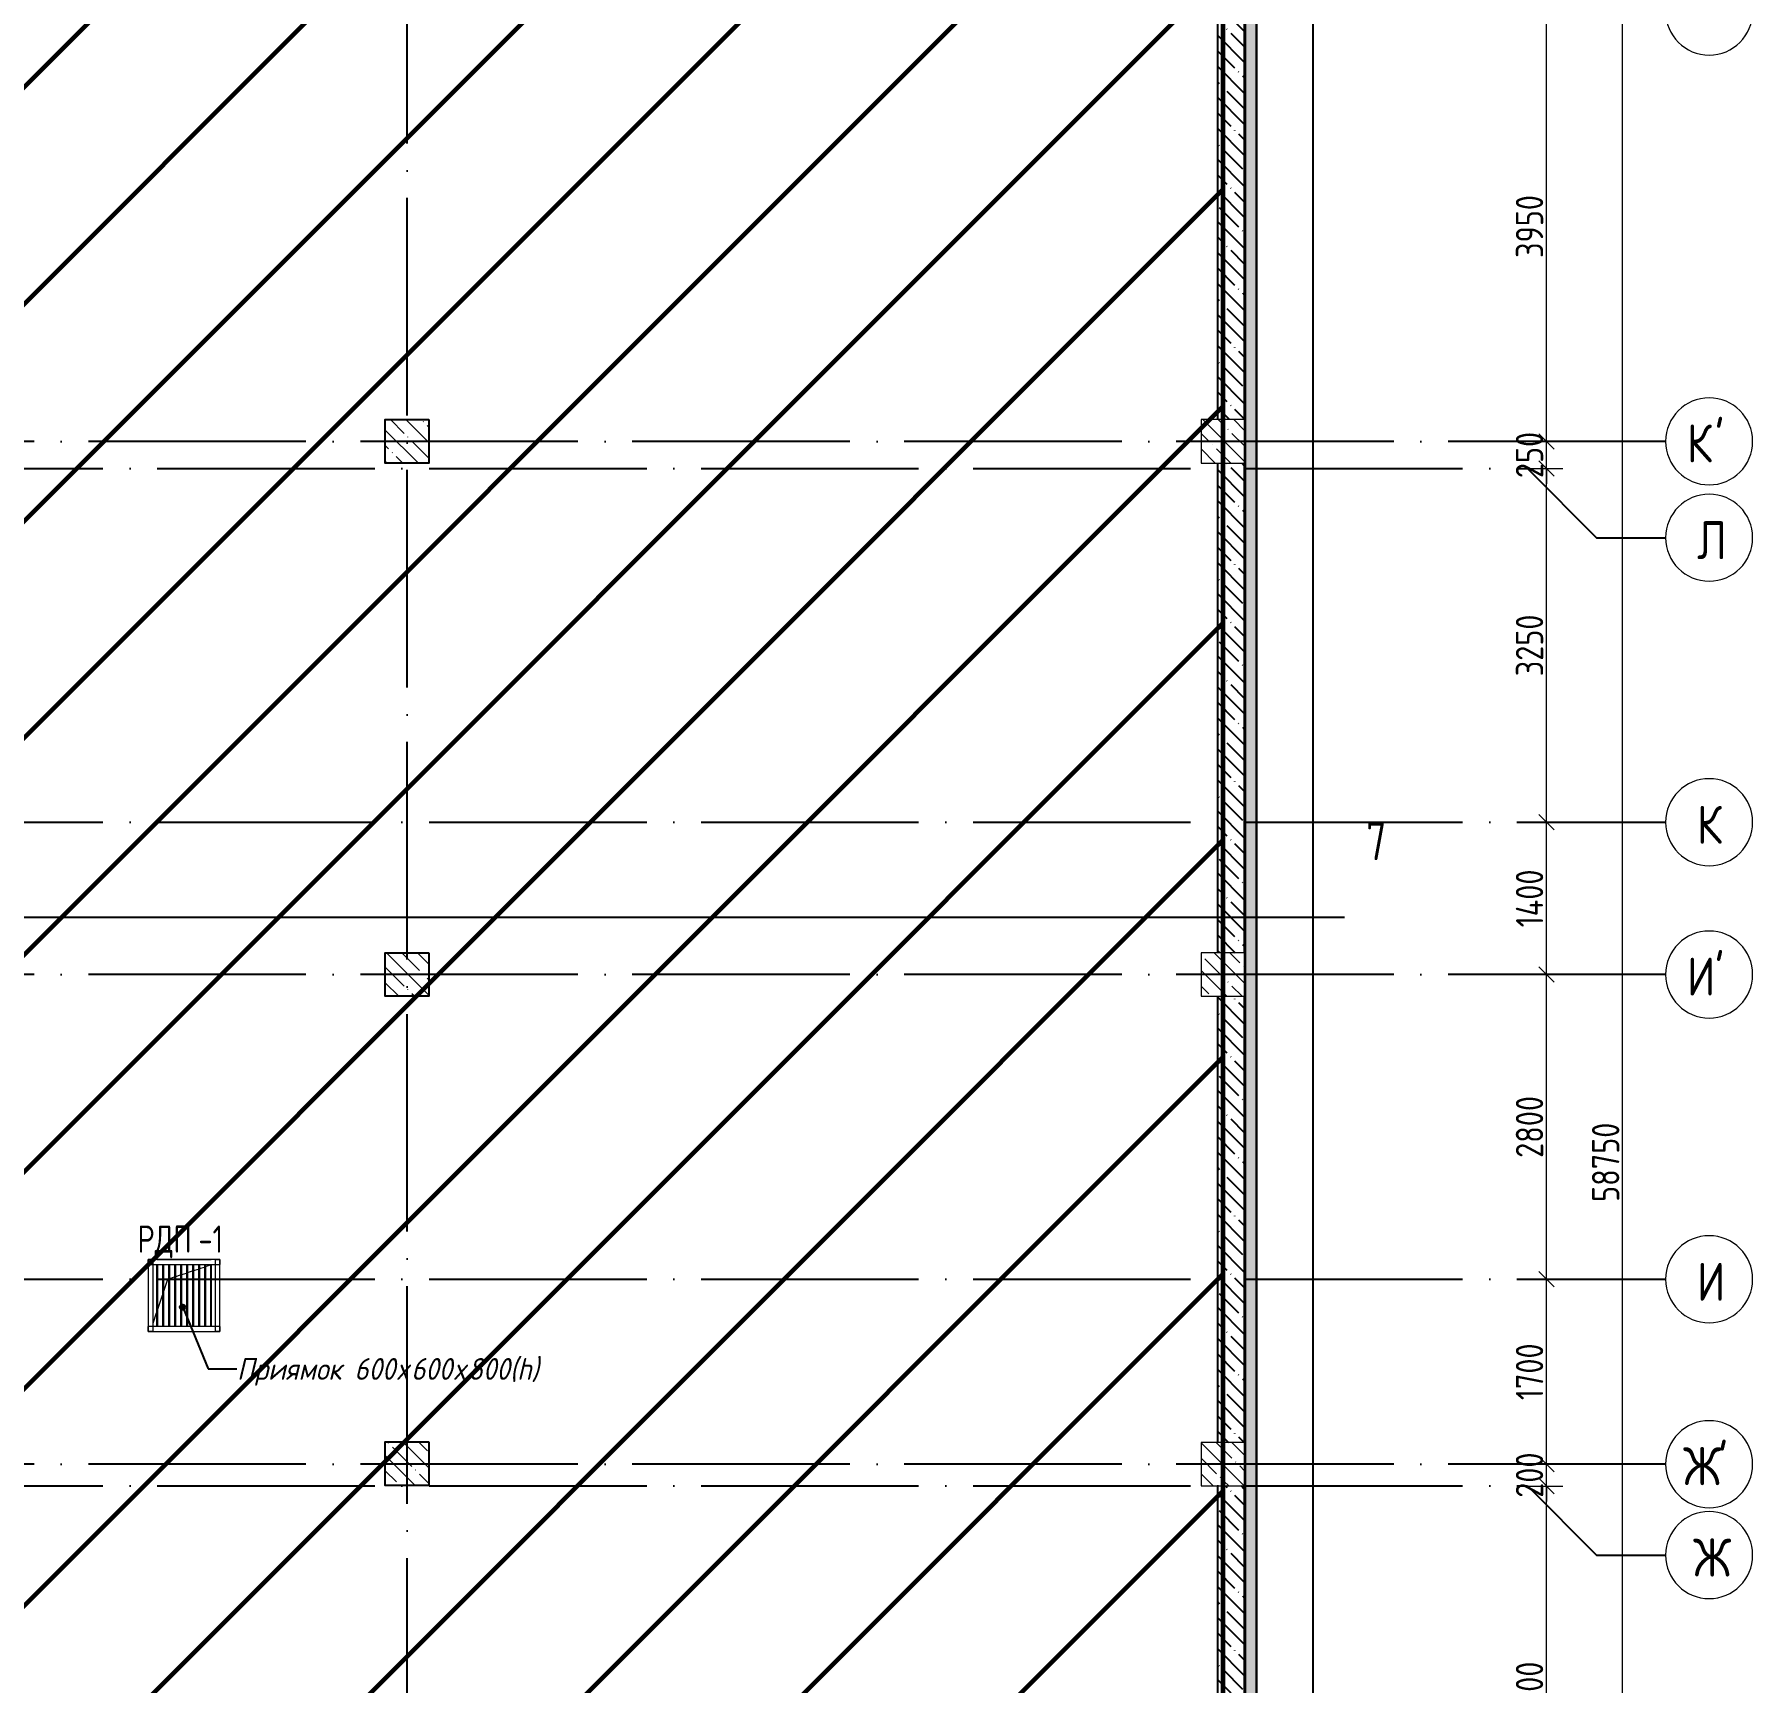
# Model space of a CAD drawing. Header units: millimetres. Extents: x -68946 to 288321, y -402657 to 324925.
# Drawn here: x 154579 to 170394, y 141816 to 156962 of the extents above; entities that cross this region are included whole.
import ezdxf

# ---------------------------------------------------------------- set-up
doc = ezdxf.new("R2010")
doc.units = ezdxf.units.MM
doc.linetypes.add('ADSK_Линия сетки', pattern=[2500, 2000, -250, 0, -250])
doc.layers.get('Defpoints').update_dxf_attribs({"color": 250})
for name, color, linetype, lineweight in [('3.4) ПТ-5         4 вып', 150, 'Continuous', 60), ('A-ANNO-DIMS', 250, 'Continuous', 9), ('A-AREA-BNDY', 7, 'Continuous', 5), ('A-DETL-1', 250, 'Continuous', 53), ('A-GENM', 7, 'Continuous', 9), ('A-GENM-IDEN', 250, 'Continuous', 9), ('A-WALL', 250, 'Continuous', 9), ('A-WALL-1', 250, 'Continuous', 50), ('A-WALL-2', 250, 'Continuous', 5), ('G-ANNO-SYMB-3', 250, 'Continuous', 9), ('G-ANNO-TEXT', 250, 'Continuous', 9), ('I-WALL-1', 250, 'Continuous', 5), ('S-COLS-1', 250, 'Continuous', 5), ('S-COLS-2', 250, 'Continuous', 5), ('S-FNDN', 7, 'Continuous', 9), ('Оси', 250, 'Continuous', 9), ('Оси-1', 250, 'ADSK_Линия сетки', 9)]:
    doc.layers.add(name, color=color, linetype=linetype, lineweight=lineweight)
doc.styles.add('GOST Common', font='', dxfattribs={"width": 0.9, "height": 350})
doc.styles.add('GOST Common_1', font='', dxfattribs={"width": 0.9, "height": 250})
doc.styles.add('GOST Common_2', font='', dxfattribs={"width": 0.8, "height": 350})
doc.styles.add('ISOCPEUR_I', font='isocpeui.ttf', dxfattribs={"width": 0.9, "height": 12.5})
doc.styles.add('А3', font='ГОСТ тип А.ttf')
doc.styles.get('GOST Common').set_extended_font_data('GOST Common')
doc.styles.get('GOST Common_1').set_extended_font_data('GOST Common')
doc.styles.get('GOST Common_2').set_extended_font_data('GOST Common')
doc.dimstyles.new('ADSK_Основной_2_5_мм', dxfattribs={"dimscale": 304.8, "dimtxt": 0.824897, "dimasz": 0.463911, "dimexe": 0.492126, "dimexo": 0.001615, "dimgap": 0.098425, "dimtad": 1, "dimdec": 0, "dimlfac": 304.8, "dimdsep": 46, "dimtxsty": 'GOST Common_1', "dimblk1": 'OBLIQUE', "dimblk2": 'OBLIQUE', "dimsah": 1, "dimcen": 0.09, "dimdle": 0.492126, "dimazin": 0, "dimtfac": 1, "dimtdec": 4, "dimtix": 1, "dimtmove": 0, "dimatfit": 3, "dimfxl": 1, "dimtvp": 1, "dimtolj": 1, "dimtzin": 0, "dimlwd": 9, "dimlwe": 9, "dimarcsym": 2})
pattern_1 = [(135, (12755.58, 117197.27), (-142.5612, -142.5612), []), (135, (12898.14, 117197.27), (-142.5612, -142.5612), [252.016, -50.403, 3.353, -47.05])]

# ---------------------------------------------------------------- blocks, each defined once
blk = doc.blocks.new('BSC_Колонна _Прямоугольная - 400x400-V19-АР1_Маркировочный план подвала_ Блок 2_ 3')
at = {"layer": 'S-COLS-1'}
h = blk.add_hatch(dxfattribs=at)
h.set_pattern_fill('FP_29', color=256, style=0, pattern_type=2)
h.set_pattern_definition([(135, (-152750, -31125.12), (-142.5612, -142.5612), []), (135, (-152607.44, -31125.12), (-142.5612, -142.5612), [252.016, -50.403, 3.353, -47.05])])
h.paths.add_polyline_path([(200, -200), (200, 200), (-200, 200), (-200, -200)])
at = {"layer": 'S-COLS-2'}
for p, q in [((200, 200), (-200, 200)), ((-200, 200), (-200, -200)), ((200, -200), (200, 200)), ((-200, -200), (200, -200))]:
    blk.add_line(p, q, dxfattribs=at)
blk = doc.blocks.new('BSC_Колонна _Прямоугольная - 400x400-V20-АР1_Маркировочный план подвала_ Блок 2_ 3')
at = {"layer": 'S-COLS-1'}
h = blk.add_hatch(dxfattribs=at)
h.set_pattern_fill('FP_30', color=256, style=0, pattern_type=2)
h.set_pattern_definition([(135, (-152750, -26625.12), (-142.5612, -142.5612), []), (135, (-152607.44, -26625.12), (-142.5612, -142.5612), [252.016, -50.403, 3.353, -47.05])])
h.paths.add_polyline_path([(200, -200), (200, 200), (-200, 200), (-200, -200)])
at = {"layer": 'S-COLS-2'}
for p, q in [((200, 200), (-200, 200)), ((-200, 200), (-200, -200)), ((200, -200), (200, 200)), ((-200, -200), (200, -200))]:
    blk.add_line(p, q, dxfattribs=at)
blk = doc.blocks.new('BSC_Колонна _Прямоугольная - 400x400-V87-АР1_Маркировочный план подвала_ Блок 2_ 3')
at = {"layer": 'S-COLS-1'}
h = blk.add_hatch(dxfattribs=at)
h.set_pattern_fill('FP_97', color=256, style=0, pattern_type=2)
h.set_pattern_definition([(135, (-145249.81, -26630), (-142.5612, -142.5612), []), (135, (-145107.25, -26630), (-142.5612, -142.5612), [252.016, -50.403, 3.353, -47.05])])
h.paths.add_polyline_path([(200, -200), (200, 200), (-200, 200), (-200, -200)])
at = {"layer": 'S-COLS-2'}
for p, q in [((200, 200), (-200, 200)), ((-200, 200), (-200, -200)), ((200, -200), (200, 200)), ((-200, -200), (200, -200))]:
    blk.add_line(p, q, dxfattribs=at)
blk = doc.blocks.new('BSC_Колонна _Прямоугольная - 400x400-V88-АР1_Маркировочный план подвала_ Блок 2_ 3')
at = {"layer": 'S-COLS-1'}
h = blk.add_hatch(dxfattribs=at)
h.set_pattern_fill('FP_98', color=256, style=0, pattern_type=2)
h.set_pattern_definition([(135, (-145250, -31125.12), (-142.5612, -142.5612), []), (135, (-145107.44, -31125.12), (-142.5612, -142.5612), [252.016, -50.403, 3.353, -47.05])])
h.paths.add_polyline_path([(200, -200), (200, 200), (-200, 200), (-200, -200)])
at = {"layer": 'S-COLS-2'}
for p, q in [((200, 200), (-200, 200)), ((-200, 200), (-200, -200)), ((200, -200), (200, 200)), ((-200, -200), (200, -200))]:
    blk.add_line(p, q, dxfattribs=at)
blk = doc.blocks.new('BSC_Колонна _Прямоугольная - 400x400-V89-АР1_Маркировочный план подвала_ Блок 2_ 3')
at = {"layer": 'S-COLS-1'}
h = blk.add_hatch(dxfattribs=at)
h.set_pattern_fill('FP_99', color=256, style=0, pattern_type=2)
h.set_pattern_definition([(135, (-152750, -36025.03), (-142.5612, -142.5612), []), (135, (-152607.44, -36025.03), (-142.5612, -142.5612), [252.016, -50.403, 3.353, -47.05])])
h.paths.add_polyline_path([(200, -200), (200, 200), (-200, 200), (-200, -200)])
at = {"layer": 'S-COLS-2'}
for p, q in [((200, 200), (-200, 200)), ((-200, 200), (-200, -200)), ((200, -200), (200, 200)), ((-200, -200), (200, -200))]:
    blk.add_line(p, q, dxfattribs=at)
blk = doc.blocks.new('BSC_Колонна _Прямоугольная - 400x400-V90-АР1_Маркировочный план подвала_ Блок 2_ 3')
at = {"layer": 'S-COLS-1'}
h = blk.add_hatch(dxfattribs=at)
h.set_pattern_fill('FP_100', color=256, style=0, pattern_type=2)
h.set_pattern_definition([(135, (-145250, -36025.03), (-142.5612, -142.5612), []), (135, (-145107.44, -36025.03), (-142.5612, -142.5612), [252.016, -50.403, 3.353, -47.05])])
h.paths.add_polyline_path([(200, -200), (200, 200), (-200, 200), (-200, -200)])
at = {"layer": 'S-COLS-2'}
for p, q in [((200, 200), (-200, 200)), ((-200, 200), (-200, -200)), ((200, -200), (200, 200)), ((-200, -200), (200, -200))]:
    blk.add_line(p, q, dxfattribs=at)
blk = doc.blocks.new('230_Приямок стенки вертикально _Фунд_Плита_ - 230_Приямок стенки вертикально _Фунд_Плита_-32143332-АР1_Маркировочный план подвала_ Блок 2_ 3')
at = {"layer": 'S-FNDN'}
for p, q in [((-132, 156), (-88, 171)), ((-77, 174), (-33, 189)), ((-22, 193), (22, 207)), ((33, 211), (77, 226)), ((88, 229), (132, 244)), ((143, 248), (187, 262)), ((198, 266), (242, 281)), ((253, 284), (255, 285)), ((-242, -125), (-198, 5)), ((-186, 41), (-150, 150)), ((-150, 150), (-143, 152)), ((-285, -255), (-253, -160))]:
    blk.add_line(p, q, dxfattribs=at)
blk = doc.blocks.new('Решетка металлическая РМ-1 _подвал_ - Решетка металлическая РМ-1 _подвал_-33342411-АР1_Маркировочный план подвала_ Блок 2_ 3')
at = {"layer": 'A-GENM'}
for p, q in [((0, 615), (0, 660)), ((660, 660), (0, 660)), ((0, 660), (45, 660)), ((0, 660), (0, 0)), ((45, 0), (45, 660)), ((615, 660), (660, 660)), ((615, 660), (615, 0)), ((660, 660), (660, 615)), ((660, 0), (660, 660)), ((0, 615), (660, 615)), ((76.5, 615), (76.5, 45)), ((88.5, 45), (88.5, 615)), ((131.5, 615), (131.5, 45)), ((143.5, 45), (143.5, 615)), ((186.5, 615), (186.5, 45)), ((198.5, 45), (198.5, 615)), ((241.5, 615), (241.5, 45)), ((253.5, 45), (253.5, 615)), ((296.5, 615), (296.5, 45)), ((308.5, 45), (308.5, 615)), ((351.5, 615), (351.5, 45)), ((363.5, 45), (363.5, 615)), ((406.5, 615), (406.5, 45)), ((418.5, 45), (418.5, 615)), ((461.5, 615), (461.5, 45)), ((473.5, 45), (473.5, 615)), ((516.5, 615), (516.5, 45)), ((528.5, 45), (528.5, 615)), ((571.5, 615), (571.5, 45)), ((583.5, 45), (583.5, 615)), ((0, 0), (0, 45)), ((660, 45), (0, 45)), ((0, 0), (660, 0)), ((45, 0), (0, 0)), ((660, 0), (615, 0)), ((660, 45), (660, 0))]:
    blk.add_line(p, q, dxfattribs=at)
blk = doc.blocks.new('Ось сетки - Круг_Ø8 мм-39983606-АР1_Маркировочный план подвала_ Блок 2_ 3')
at = {"layer": 'Оси'}
for start, end in [(360, 180), (180, 360)]:
    blk.add_arc((0, 0), 4, start, end, dxfattribs=at)
blk = doc.blocks.new('_Oblique')
at = {"color": 0, "linetype": 'ByBlock', "lineweight": -2}
blk.add_line((-0.5, -0.5), (0.5, 0.5), dxfattribs=at)
blk = doc.blocks.new('*D5602')
at = {"layer": 'A-ANNO-DIMS', "color": 0, "lineweight": 9, "transparency": 16777216}
for p, q in [((169181, 117072), (169181, 176122)), ((169081, 175972), (169331, 175972)), ((169081, 117222), (169331, 117222))]:
    blk.add_line(p, q, dxfattribs=at)
at = {"layer": 'Defpoints', "color": 0, "transparency": 16777216}
for p in [(169081, 175972), (169181, 175972), (169081, 117222)]:
    blk.add_point(p, dxfattribs=at)
at = {"layer": 'A-ANNO-DIMS', "color": 0, "lineweight": 9, "transparency": 16777216, "xscale": 141.4, "yscale": 141.4, "zscale": 141.4}
for p, rotation in [((169181, 175972), 90), ((169181, 117222), 270)]:
    blk.add_blockref('_Oblique', p, dxfattribs=dict(at, rotation=rotation))
at = {"layer": 'A-ANNO-DIMS', "color": 0, "lineweight": 25, "transparency": 16777216, "insert": (169025, 146597), "char_height": 251.4, "width": 946.05, "attachment_point": 5, "rotation": 90, "style": 'А3'}
blk.add_mtext('\\A1;58750', dxfattribs=at)
blk = doc.blocks.new('*D5613')
at = {"layer": 'A-ANNO-DIMS', "color": 0, "lineweight": 9, "transparency": 16777216}
for p, q in [((168481, 139672), (168481, 143772)), ((168307, 143622), (168631, 143622)), ((168381, 139822), (168631, 139822))]:
    blk.add_line(p, q, dxfattribs=at)
at = {"layer": 'Defpoints', "color": 0, "transparency": 16777216}
for p in [(168306, 143622), (168481, 143622), (168381, 139822)]:
    blk.add_point(p, dxfattribs=at)
at = {"layer": 'A-ANNO-DIMS', "color": 0, "lineweight": 9, "transparency": 16777216, "xscale": 141.4, "yscale": 141.4, "zscale": 141.4}
for p, rotation in [((168481, 143622), 90), ((168481, 139822), 270)]:
    blk.add_blockref('_Oblique', p, dxfattribs=dict(at, rotation=rotation))
at = {"layer": 'A-ANNO-DIMS', "color": 0, "lineweight": 25, "transparency": 16777216, "insert": (168325, 141722), "char_height": 251.4, "width": 756.84, "attachment_point": 5, "rotation": 90, "style": 'А3'}
blk.add_mtext('\\A1;3800', dxfattribs=at)
blk = doc.blocks.new('*D5614')
at = {"layer": 'A-ANNO-DIMS', "color": 0, "lineweight": 9, "transparency": 16777216}
for p, q in [((168481, 143822), (168481, 143964)), ((168381, 143822), (168631, 143822)), ((168481, 143622), (168481, 143822)), ((168307, 143622), (168631, 143622)), ((168481, 143622), (168481, 143481))]:
    blk.add_line(p, q, dxfattribs=at)
at = {"layer": 'Defpoints', "color": 0, "transparency": 16777216}
for p in [(168381, 143822), (168481, 143822), (168306, 143622)]:
    blk.add_point(p, dxfattribs=at)
at = {"layer": 'A-ANNO-DIMS', "color": 0, "lineweight": 9, "transparency": 16777216, "xscale": 141.4, "yscale": 141.4, "zscale": 141.4}
for p, rotation in [((168481, 143822), 270), ((168481, 143622), 90)]:
    blk.add_blockref('_Oblique', p, dxfattribs=dict(at, rotation=rotation))
at = {"layer": 'A-ANNO-DIMS', "color": 0, "lineweight": 25, "transparency": 16777216, "insert": (168325, 143722), "char_height": 251.4, "width": 567.63, "attachment_point": 5, "rotation": 90, "style": 'А3'}
blk.add_mtext('\\A1;200', dxfattribs=at)
blk = doc.blocks.new('*D5615')
at = {"layer": 'A-ANNO-DIMS', "color": 0, "lineweight": 9, "transparency": 16777216}
for p, q in [((168481, 143672), (168481, 145672)), ((168381, 145522), (168631, 145522)), ((168381, 143822), (168631, 143822))]:
    blk.add_line(p, q, dxfattribs=at)
at = {"layer": 'Defpoints', "color": 0, "transparency": 16777216}
for p in [(168381, 145522), (168481, 145522), (168381, 143822)]:
    blk.add_point(p, dxfattribs=at)
at = {"layer": 'A-ANNO-DIMS', "color": 0, "lineweight": 9, "transparency": 16777216, "xscale": 141.4, "yscale": 141.4, "zscale": 141.4}
for p, rotation in [((168481, 145522), 90), ((168481, 143822), 270)]:
    blk.add_blockref('_Oblique', p, dxfattribs=dict(at, rotation=rotation))
at = {"layer": 'A-ANNO-DIMS', "color": 0, "lineweight": 25, "transparency": 16777216, "insert": (168325, 144672), "char_height": 251.4, "width": 700.59, "attachment_point": 5, "rotation": 90, "style": 'А3'}
blk.add_mtext('\\A1;1700', dxfattribs=at)
blk = doc.blocks.new('*D5616')
at = {"layer": 'A-ANNO-DIMS', "color": 0, "lineweight": 9, "transparency": 16777216}
for p, q in [((168481, 145372), (168481, 148472)), ((168381, 148322), (168631, 148322)), ((168381, 145522), (168631, 145522))]:
    blk.add_line(p, q, dxfattribs=at)
at = {"layer": 'Defpoints', "color": 0, "transparency": 16777216}
for p in [(168381, 148322), (168481, 148322), (168381, 145522)]:
    blk.add_point(p, dxfattribs=at)
at = {"layer": 'A-ANNO-DIMS', "color": 0, "lineweight": 9, "transparency": 16777216, "xscale": 141.4, "yscale": 141.4, "zscale": 141.4}
for p, rotation in [((168481, 148322), 90), ((168481, 145522), 270)]:
    blk.add_blockref('_Oblique', p, dxfattribs=dict(at, rotation=rotation))
at = {"layer": 'A-ANNO-DIMS', "color": 0, "lineweight": 25, "transparency": 16777216, "insert": (168325, 146922), "char_height": 251.4, "width": 756.84, "attachment_point": 5, "rotation": 90, "style": 'А3'}
blk.add_mtext('\\A1;2800', dxfattribs=at)
blk = doc.blocks.new('*D5617')
at = {"layer": 'A-ANNO-DIMS', "color": 0, "lineweight": 9, "transparency": 16777216}
for p, q in [((168481, 148172), (168481, 149872)), ((168381, 149722), (168631, 149722)), ((168381, 148322), (168631, 148322))]:
    blk.add_line(p, q, dxfattribs=at)
at = {"layer": 'Defpoints', "color": 0, "transparency": 16777216}
for p in [(168381, 149722), (168481, 149722), (168381, 148322)]:
    blk.add_point(p, dxfattribs=at)
at = {"layer": 'A-ANNO-DIMS', "color": 0, "lineweight": 9, "transparency": 16777216, "xscale": 141.4, "yscale": 141.4, "zscale": 141.4}
for p, rotation in [((168481, 149722), 90), ((168481, 148322), 270)]:
    blk.add_blockref('_Oblique', p, dxfattribs=dict(at, rotation=rotation))
at = {"layer": 'A-ANNO-DIMS', "color": 0, "lineweight": 25, "transparency": 16777216, "insert": (168325, 149022), "char_height": 251.4, "width": 726.16, "attachment_point": 5, "rotation": 90, "style": 'А3'}
blk.add_mtext('\\A1;1400', dxfattribs=at)
blk = doc.blocks.new('*D5618')
at = {"layer": 'A-ANNO-DIMS', "color": 0, "lineweight": 9, "transparency": 16777216}
for p, q in [((168481, 149572), (168481, 153122)), ((168307, 152972), (168631, 152972)), ((168381, 149722), (168631, 149722))]:
    blk.add_line(p, q, dxfattribs=at)
at = {"layer": 'Defpoints', "color": 0, "transparency": 16777216}
for p in [(168306, 152972), (168481, 152972), (168381, 149722)]:
    blk.add_point(p, dxfattribs=at)
at = {"layer": 'A-ANNO-DIMS', "color": 0, "lineweight": 9, "transparency": 16777216, "xscale": 141.4, "yscale": 141.4, "zscale": 141.4}
for p, rotation in [((168481, 152972), 90), ((168481, 149722), 270)]:
    blk.add_blockref('_Oblique', p, dxfattribs=dict(at, rotation=rotation))
at = {"layer": 'A-ANNO-DIMS', "color": 0, "lineweight": 25, "transparency": 16777216, "insert": (168325, 151347), "char_height": 251.4, "width": 756.84, "attachment_point": 5, "rotation": 90, "style": 'А3'}
blk.add_mtext('\\A1;3250', dxfattribs=at)
blk = doc.blocks.new('*D5619')
at = {"layer": 'A-ANNO-DIMS', "color": 0, "lineweight": 9, "transparency": 16777216}
for p, q in [((168481, 153222), (168481, 153364)), ((168381, 153222), (168631, 153222)), ((168481, 152972), (168481, 153222)), ((168307, 152972), (168631, 152972)), ((168481, 152972), (168481, 152831))]:
    blk.add_line(p, q, dxfattribs=at)
at = {"layer": 'Defpoints', "color": 0, "transparency": 16777216}
for p in [(168381, 153222), (168481, 153222), (168306, 152972)]:
    blk.add_point(p, dxfattribs=at)
at = {"layer": 'A-ANNO-DIMS', "color": 0, "lineweight": 9, "transparency": 16777216, "xscale": 141.4, "yscale": 141.4, "zscale": 141.4}
for p, rotation in [((168481, 153222), 270), ((168481, 152972), 90)]:
    blk.add_blockref('_Oblique', p, dxfattribs=dict(at, rotation=rotation))
at = {"layer": 'A-ANNO-DIMS', "color": 0, "lineweight": 25, "transparency": 16777216, "insert": (168325, 153097), "char_height": 251.4, "width": 567.63, "attachment_point": 5, "rotation": 90, "style": 'А3'}
blk.add_mtext('\\A1;250', dxfattribs=at)
blk = doc.blocks.new('*D5620')
at = {"layer": 'A-ANNO-DIMS', "color": 0, "lineweight": 9, "transparency": 16777216}
for p, q in [((168481, 153072), (168481, 157322)), ((168381, 157172), (168631, 157172)), ((168381, 153222), (168631, 153222))]:
    blk.add_line(p, q, dxfattribs=at)
at = {"layer": 'Defpoints', "color": 0, "transparency": 16777216}
for p in [(168381, 157172), (168481, 157172), (168381, 153222)]:
    blk.add_point(p, dxfattribs=at)
at = {"layer": 'A-ANNO-DIMS', "color": 0, "lineweight": 9, "transparency": 16777216, "xscale": 141.4, "yscale": 141.4, "zscale": 141.4}
for p, rotation in [((168481, 157172), 90), ((168481, 153222), 270)]:
    blk.add_blockref('_Oblique', p, dxfattribs=dict(at, rotation=rotation))
at = {"layer": 'A-ANNO-DIMS', "color": 0, "lineweight": 25, "transparency": 16777216, "insert": (168325, 155197), "char_height": 251.4, "width": 756.84, "attachment_point": 5, "rotation": 90, "style": 'А3'}
blk.add_mtext('\\A1;3950', dxfattribs=at)
blk = doc.blocks.new('ADSK_Марка_Перемычка - Экземпляр_ADSK_Позиция-34100395-АР1_Маркировочный план подвала_ Блок 2_ 3')
at = {"layer": 'A-GENM-IDEN'}
blk.add_line((-2.5, 0), (2.5, 0), dxfattribs=at)

msp = doc.modelspace()

# ---------------------------------------------------------------- hatches: boundary and pattern name
at = {"layer": '3.4) ПТ-5         4 вып'}
h = msp.add_hatch(dxfattribs=at)
h.set_pattern_fill('ANSI31', color=256, scale=444)
h.paths.add_polyline_path([(165505.5794, 175922.2725), (153204.5565, 175922.2725), (153204.5565, 167092.2731), (149255.5794, 167092.2731), (149255.5784, 175522.2725), (135005.5883, 175522.2725), (135005.5883, 173822.2731), (130555.579, 173822.2731), (130555.579, 175522.2731), (121455.5793, 175522.2731), (121455.5793, 175716.2262), (106155.5788, 175716.2262), (106155.5788, 166612.2956), (110205.5784, 166612.2956), (110205.5784, 156972.2956), (113915.5784, 156952.2731), (113915.5784, 153345.7592), (117855.579, 153345.7592), (117855.579, 136622.2725), (127015.579, 136622.2725), (127015.579, 133327.2725), (128505.579, 133322.2725), (128505.579, 127472.2731), (133700.8917, 127472.2731), (133700.8917, 142722.2735), (146655.5784, 142722.2735), (146655.5784, 139012.2735), (149375.5784, 139012.2735), (149375.5784, 130197.2725), (153220.5784, 130197.2725), (153220.5784, 117287.2731), (157805.5794, 117272.2731), (157805.5784, 128892.2731), (165505.5794, 128892.2731)])
h.paths.add_polyline_path([(131455.5794, 162522.2404), (131855.5794, 162522.2404), (131855.5794, 145322.2729), (131455.5794, 145322.2729)], flags=16)
h.paths.add_polyline_path([(137205.5784, 162322.241), (137205.5784, 162522.2404), (153005.5784, 162522.2404), (153005.5784, 162522.241), (153205.5784, 162522.241), (153205.5784, 145322.2725), (153005.5784, 145322.2725), (153005.5784, 150522.2404), (149255.5794, 150522.2404), (149255.5794, 150722.2404), (153005.5784, 150722.2404), (153005.5784, 154752.4235), (149255.5784, 154752.4235), (149255.5784, 154952.4235), (153005.5784, 154952.4235), (153005.5784, 159702.2731), (149055.5784, 159702.2731), (149055.5784, 159902.2731), (153005.5784, 159902.2731), (153005.5784, 162322.241)], flags=16)
h.paths.add_polyline_path([(136905.5789, 145522.2729), (149255.5784, 145522.2729), (149255.5784, 147472.2729), (152482.3145, 147472.2729), (152482.3145, 145322.2725), (149255.5784, 145322.2725), (136905.5789, 145322.2725)], flags=16)
h.paths.add_polyline_path([(149255.5784, 140862.2725), (153005.5774, 140862.2725), (153005.5774, 140662.2725), (149255.5784, 140662.2725)], flags=16)
h.paths.add_polyline_path([(157805.5794, 171022.3919), (158005.5794, 171022.3919), (158005.5794, 157922.2725), (157805.5794, 157922.2725)], flags=16)
at = {"layer": 'A-WALL', "lineweight": 25}
msp.add_hatch(color=256, dxfattribs=at).paths.add_polyline_path([(165705.5794, 117014.2731), (165713.5577, 117014.2731), (165713.5577, 176180.2725), (165705.5577, 176180.2725), (165705.5577, 117014.2731)])
at = {"layer": 'A-WALL-2', "lineweight": 25}
h = msp.add_hatch(dxfattribs=at)
h.set_pattern_fill('FP_3', color=256, style=0, pattern_type=2)
h.set_pattern_definition([(0, (12755.58, 117197.27), (120.968, 69.841), [80.645, -161.29]), (120, (12755.58, 117197.27), (-120.96808, 69.84086), [80.645, -161.29]), (60, (12755.58, 117197.27), (-8e-05, 139.68186), [0, -161.29, 80.645, 0])])
h.paths.add_polyline_path([(165713.5577, 116914.2731), (165813.5577, 116914.2731), (165813.5577, 176280.2725), (165713.5577, 176280.2725), (165713.5577, 117014.2731)])
at = {"layer": 'G-ANNO-TEXT', "lineweight": 25}
h = msp.add_hatch(color=256, dxfattribs=at)
edge = h.paths.add_edge_path()
edge.add_arc((155942.7074, 145265.0837), 25, 0, 360)
at = {"layer": 'I-WALL-1', "lineweight": 25}
h = msp.add_hatch(dxfattribs=at)
h.set_pattern_fill('FP_1', color=256, style=0, pattern_type=2)
h.set_pattern_definition(pattern_1)
h.paths.add_polyline_path([(165705.5577, 153422.3047), (165705.5577, 157922.2725), (165455.5577, 157922.2725), (165455.5577, 153422.3047)])
h = msp.add_hatch(dxfattribs=at)
h.set_pattern_fill('FP_1', color=256, style=0, pattern_type=2)
h.set_pattern_definition(pattern_1)
h.paths.add_polyline_path([(165455.5577, 148522.3919), (165705.5577, 148522.3919), (165705.5577, 153022.3047), (165455.5577, 153022.3047)])
h = msp.add_hatch(dxfattribs=at)
h.set_pattern_fill('FP_1', color=256, style=0, pattern_type=2)
h.set_pattern_definition(pattern_1)
h.paths.add_polyline_path([(165705.5577, 144022.3919), (165705.5577, 148122.3919), (165455.5577, 148122.3919), (165455.5577, 144022.3919)])
h = msp.add_hatch(dxfattribs=at)
h.set_pattern_fill('FP_1', color=256, style=0, pattern_type=2)
h.set_pattern_definition(pattern_1)
h.paths.add_polyline_path([(165455.5577, 139527.2765), (165705.5577, 139527.2765), (165705.3913, 143622.3919), (165455.5577, 143622.3919)])

# ---------------------------------------------------------------- linework, layer by layer
at = {"layer": '3.4) ПТ-5         4 вып'}
msp.add_lwpolyline([(165505.5794, 175922.2725), (165505.5794, 128892.2731), (157805.5784, 128892.2731), (157805.5794, 117272.2731), (153220.5784, 117287.2731), (153220.5784, 130197.2725), (149375.5784, 130197.2725), (149375.5784, 139012.2735), (146655.5784, 139012.2735), (146655.5784, 142722.2735), (133700.8917, 142722.2735), (133700.8917, 127422.2725), (133700.8917, 127472.2731), (128505.579, 127472.2731), (128505.579, 133322.2725), (127015.579, 133327.2725), (127015.579, 136622.2725), (117855.579, 136622.2725), (117855.579, 153345.7592), (113915.5784, 153345.7592), (113915.5784, 156952.2731), (110205.5784, 156972.2956)], dxfattribs=at)
at = {"layer": 'A-AREA-BNDY', "lineweight": 25, "flags": 128}
for points in [[(158205.5794, 153422.3047), (158205.5794, 153022.3047), (157805.5794, 153022.3047), (157805.5794, 153422.3047)], [(158205.5794, 148522.3919), (158205.5794, 148122.3919), (157805.5794, 148122.3919), (157805.5794, 148522.3919)], [(158205.3913, 144027.2765), (158205.3913, 143627.2765), (157805.3913, 143627.2765), (157805.3913, 144027.2765)]]:
    msp.add_lwpolyline(points, close=True, dxfattribs=at)
at = {"layer": 'A-DETL-1', "lineweight": 25}
for p, q in [((166335.5577, 116392.2731), (166335.5577, 176802.2725)), ((165815.5577, 176282.2725), (165815.5577, 116912.2731))]:
    msp.add_line(p, q, dxfattribs=at)
at = {"layer": 'A-WALL-1', "lineweight": 25}
for p, q in [((165713.5577, 117014.2731), (165713.5577, 176180.2725)), ((165813.5577, 116912.2731), (165813.5577, 176282.2725)), ((165455.5577, 157922.2725), (165455.5577, 153422.3047)), ((165705.5577, 157922.2725), (165705.5577, 153422.3047)), ((165705.5577, 153422.3047), (165705.5577, 157922.2725)), ((165455.5577, 153022.3047), (165455.5577, 148522.3919)), ((165705.5577, 153022.3047), (165705.5577, 148522.3919)), ((165705.5577, 148522.3919), (165705.5577, 153022.3047)), ((165455.5577, 148122.3919), (165455.5577, 144022.3919)), ((165705.5577, 148122.3919), (165705.5577, 144022.3919)), ((165705.5577, 144022.3919), (165705.5577, 148122.3919)), ((165455.5577, 143622.3919), (165455.5577, 139527.2765)), ((165705.5577, 143622.3919), (165705.5577, 135022.2725)), ((165705.5577, 139527.2765), (165705.5577, 143622.3919))]:
    msp.add_line(p, q, dxfattribs=at)
at = {"layer": 'G-ANNO-SYMB-3', "lineweight": 25}
msp.add_line((138314.2586, 148851.1591), (166624.1255, 148851.1591), dxfattribs=at)
at = {"layer": 'G-ANNO-TEXT', "lineweight": 25}
for p, q in [((155942.7074, 145265.0837), (156175.7274, 144697.8186)), ((156175.7274, 144697.8186), (156441.8914, 144697.8186))]:
    msp.add_line(p, q, dxfattribs=at)
msp.add_circle((155942.7074, 145265.0837), 25, dxfattribs=at)
at = {"layer": 'Оси', "lineweight": 25}
for p, q in [((168306.458, 152972.2725), (168941.458, 152337.2725)), ((168941.458, 152337.2725), (169576.458, 152337.2725)), ((168306.458, 143622.2725), (168941.458, 142987.2725)), ((168941.458, 142987.2725), (169576.458, 142987.2725))]:
    msp.add_line(p, q, dxfattribs=at)
at = {"layer": 'Оси-1', "lineweight": 25}
for p, q in [((158005.5794, 113458.4326), (158005.5794, 178399.2771)), ((165505.5794, 113438.4326), (165505.5794, 178399.2771)), ((169576.458, 153222.4235), (112075.5784, 153222.4235)), ((78205.6799, 152972.2725), (168306.458, 152972.2725)), ((78205.6799, 149722.2729), (169576.458, 149722.2729)), ((169576.458, 148322.3919), (112075.5784, 148322.3919)), ((78205.6799, 145522.2729), (169576.458, 145522.2729)), ((169576.458, 143822.3919), (112075.5784, 143822.3919)), ((78205.6799, 143622.2725), (168306.458, 143622.2725))]:
    msp.add_line(p, q, dxfattribs=at)

# ---------------------------------------------------------------- block references
at = {"layer": 'A-GENM', "lineweight": 25}
msp.add_blockref('Решетка металлическая РМ-1 _подвал_ - Решетка металлическая РМ-1 _подвал_-33342411-АР1_Маркировочный план подвала_ Блок 2_ 3', (155625.3913, 145042.3919), dxfattribs=at)
at = {"layer": 'A-GENM-IDEN', "lineweight": 25, "xscale": 99.99999999999993, "yscale": 99.99999999999993, "zscale": 99.99999999999993}
msp.add_blockref('ADSK_Марка_Перемычка - Экземпляр_ADSK_Позиция-34100395-АР1_Маркировочный план подвала_ Блок 2_ 3', (155955.3913, 145702.8223), dxfattribs=at)
at = {"layer": 'S-COLS-2', "lineweight": 25}
for name, p in [('BSC_Колонна _Прямоугольная - 400x400-V90-АР1_Маркировочный план подвала_ Блок 2_ 3', (158005.5794, 153222.3047)), ('BSC_Колонна _Прямоугольная - 400x400-V89-АР1_Маркировочный план подвала_ Блок 2_ 3', (165505.5794, 153222.3047)), ('BSC_Колонна _Прямоугольная - 400x400-V88-АР1_Маркировочный план подвала_ Блок 2_ 3', (158005.5794, 148322.3919)), ('BSC_Колонна _Прямоугольная - 400x400-V19-АР1_Маркировочный план подвала_ Блок 2_ 3', (165505.5794, 148322.3919)), ('BSC_Колонна _Прямоугольная - 400x400-V87-АР1_Маркировочный план подвала_ Блок 2_ 3', (158005.3913, 143827.2765)), ('BSC_Колонна _Прямоугольная - 400x400-V20-АР1_Маркировочный план подвала_ Блок 2_ 3', (165505.5794, 143822.3919))]:
    msp.add_blockref(name, p, dxfattribs=at)
at = {"layer": 'S-FNDN', "lineweight": 25}
msp.add_blockref('230_Приямок стенки вертикально _Фунд_Плита_ - 230_Приямок стенки вертикально _Фунд_Плита_-32143332-АР1_Маркировочный план подвала_ Блок 2_ 3', (155955.3913, 145372.3919), dxfattribs=at)
at = {"layer": 'Оси', "lineweight": 25, "xscale": 99.99999999999993, "yscale": 99.99999999999993, "zscale": 99.99999999999993}
for p, rotation in [((169976.458, 157172.2725), 269.9999999999994), ((169976.458, 153222.4235), 89.99999999999982), ((169976.458, 152337.2725), 269.9999999999994), ((169976.458, 149722.2729), 269.9999999999994), ((169976.458, 148322.3919), 89.99999999999982), ((169976.458, 145522.2729), 269.9999999999994), ((169976.458, 143822.3919), 89.99999999999982), ((169976.458, 142987.2725), 269.9999999999994)]:
    msp.add_blockref('Ось сетки - Круг_Ø8 мм-39983606-АР1_Маркировочный план подвала_ Блок 2_ 3', p, dxfattribs=dict(at, rotation=rotation))

# ---------------------------------------------------------------- texts
at = {"layer": 'A-GENM-IDEN', "lineweight": 25, "char_height": 250, "attachment_point": 1, "style": 'GOST Common_2'}
for s, insert, width in [('РДП', (155528.0604, 146015.9597), 678.227625), ('-1', (156087.6542, 146015.9597), 331.898625)]:
    msp.add_mtext(s, dxfattribs=dict(at, insert=insert, width=width))
at = {"layer": 'G-ANNO-SYMB-3', "lineweight": 25, "insert": (166822.5619, 149723.465), "char_height": 350, "width": 243.713, "attachment_point": 1, "style": 'GOST Common_1'}
msp.add_mtext('\\fGOST Common|b0|i0|c204|p34|;\\W.8;7', dxfattribs=at)
at = {"layer": 'G-ANNO-TEXT', "lineweight": 25, "char_height": 200, "attachment_point": 1, "style": 'ISOCPEUR_I'}
for s, insert, width in [('Приямок', (156441.8914, 144797.8186), 1168.860375), (' 600', (157406.2977, 144797.8186), 613.290937), ('\\fISOCPEUR|b0|i1|c204|p34|;\\W.9;х', (157912.3133, 144797.8186), 158.734125), ('600', (158043.282, 144797.8186), 476.202375), ('\\fISOCPEUR|b0|i1|c204|p34|;\\W.9;х', (158436.1883, 144797.8186), 158.734125), ('800(h) ', (158567.157, 144797.8186), 959.619937)]:
    msp.add_mtext(s, dxfattribs=dict(at, insert=insert, width=width))
at = {"layer": 'Оси', "lineweight": 25, "char_height": 350, "attachment_point": 1, "style": 'GOST Common'}
for s, insert, width in [("\\fGOST Common|b0|i0|c204|p34|;\\W.9;'", (170027.1652, 153379.649), 137.088562), ('\\fGOST Common|b0|i0|c204|p34|;\\W.9;К', (169771.1809, 153379.649), 310.253062), ('\\fGOST Common|b0|i0|c204|p34|;\\W.9;Л', (169865.8351, 152489.8595), 303.037875), ('\\fGOST Common|b0|i0|c204|p34|;\\W.9;К', (169863.1351, 149874.8599), 310.253062), ("\\fGOST Common|b0|i0|c204|p34|;\\W.9;'", (170027.1652, 148479.6175), 137.088562), ('\\fGOST Common|b0|i0|c204|p34|;\\W.9;И', (169771.1809, 148479.6175), 310.253062), ('\\fGOST Common|b0|i0|c204|p34|;\\W.9;И', (169863.1351, 145674.8599), 310.253062), ('\\fGOST Common|b0|i0|c204|p34|;\\W.9;Ж', (169738.3309, 143979.6175), 389.620125), ("\\fGOST Common|b0|i0|c204|p34|;\\W.9;'", (170059.7996, 143979.6175), 137.088562), ('\\fGOST Common|b0|i0|c204|p34|;\\W.9;Ж', (169830.2851, 143139.8595), 389.620125)]:
    msp.add_mtext(s, dxfattribs=dict(at, insert=insert, width=width))

# ---------------------------------------------------------------- dimensions: what is measured, and where the dimension line sits
at = {"layer": 'A-ANNO-DIMS', "lineweight": 25}
for base, p1, p2, override, picture, middle in [((169180.8919, 175972.2725), (169080.907, 117222.2725), (169080.907, 175972.2725), {"dimlfac": 1, "dimpost": '<>', "dimtxsty": 'А3', "dimfxl": 58750}, '*D5602', (169025.1775, 146597.2725)), ((168480.8919, 157172.2725), (168380.907, 153222.4235), (168380.907, 157172.2725), {"dimlfac": 1, "dimpost": '<>', "dimtxsty": 'А3', "dimfxl": 3949.84909}, '*D5620', (168325.1775, 155197.348)), ((168480.8919, 153222.4235), (168306.458, 152972.2725), (168380.907, 153222.4235), {"dimlfac": 1, "dimpost": '<>', "dimtxsty": 'А3', "dimfxl": 260.994505}, '*D5619', (168325.1775, 153097.348)), ((168480.8919, 152972.2725), (168380.907, 149722.2729), (168306.458, 152972.2725), {"dimlfac": 1, "dimpost": '<>', "dimtxsty": 'А3', "dimfxl": 3250.852206}, '*D5618', (168325.1775, 151347.2727)), ((168480.8919, 149722.2729), (168380.907, 148322.3919), (168380.907, 149722.2729), {"dimlfac": 1, "dimpost": '<>', "dimtxsty": 'А3', "dimfxl": 1399.881065}, '*D5617', (168325.1775, 149022.3324)), ((168480.8919, 148322.3919), (168380.907, 145522.2729), (168380.907, 148322.3919), {"dimlfac": 1, "dimpost": '<>', "dimtxsty": 'А3', "dimfxl": 2800.118935}, '*D5616', (168325.1775, 146922.3324)), ((168480.8919, 145522.2729), (168380.907, 143822.3919), (168380.907, 145522.2729), {"dimlfac": 1, "dimpost": '<>', "dimtxsty": 'А3', "dimfxl": 1699.881065}, '*D5615', (168325.1775, 144672.3324)), ((168480.8919, 143822.3919), (168306.458, 143622.2725), (168380.907, 143822.3919), {"dimlfac": 1, "dimpost": '<>', "dimtxsty": 'А3', "dimfxl": 213.51909}, '*D5614', (168325.1775, 143722.3322)), ((168480.8919, 143622.2725), (168380.907, 139822.2725), (168306.458, 143622.2725), {"dimlfac": 1, "dimpost": '<>', "dimtxsty": 'А3', "dimfxl": 3800.729227}, '*D5613', (168325.1775, 141722.2725))]:
    dim = msp.add_linear_dim(base=base, p1=p1, p2=p2, angle=90, dimstyle='ADSK_Основной_2_5_мм', override=override, dxfattribs=at)
    dim.commit()
    dim.dimension.update_dxf_attribs({"geometry": picture, "text_midpoint": middle})

doc.saveas('drawing.dxf')
